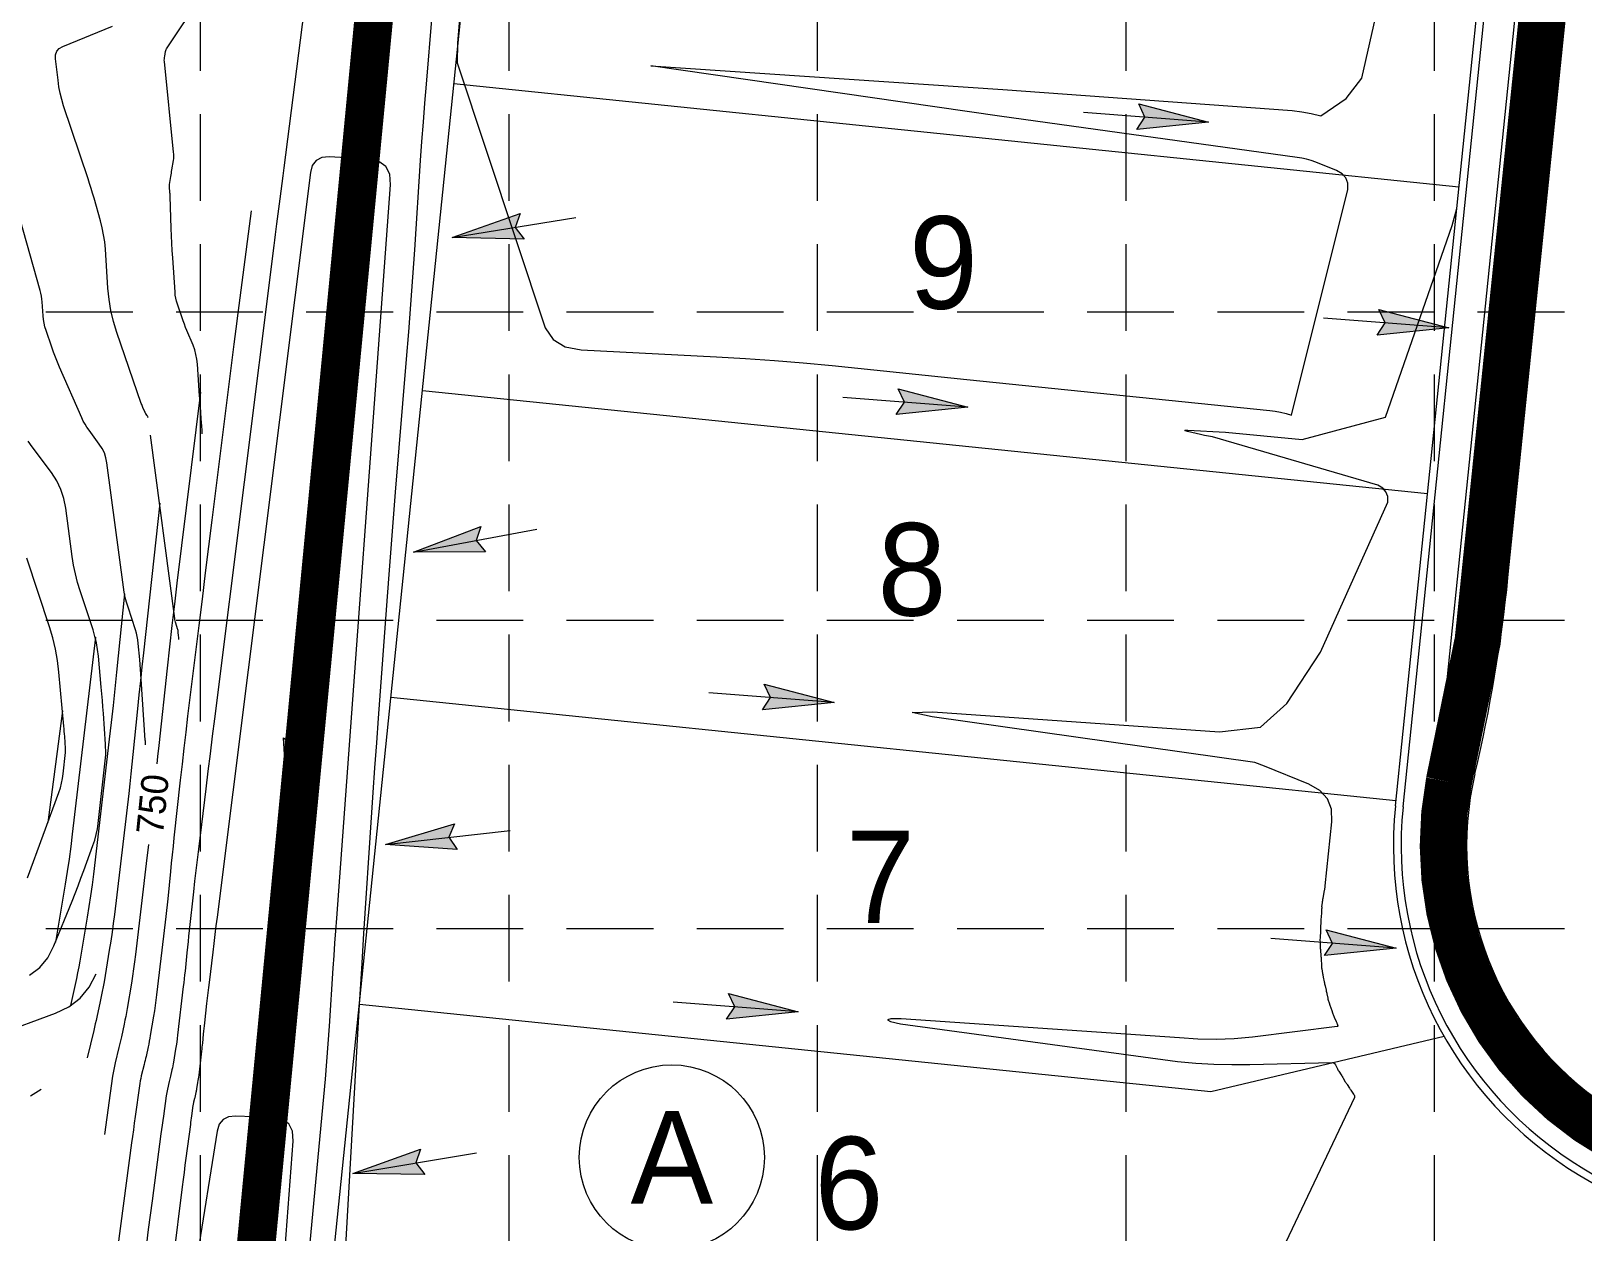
# Model space of a CAD drawing. Header units: feet. Extents: x 46644 to 49208, y 46045 to 47649.
# Drawn here: x 47223.9 to 47425.1, y 46567.5 to 46723.2 of the extents above; entities that cross this region are included whole.
import ezdxf
from ezdxf.enums import TextEntityAlignment as Align

# ---------------------------------------------------------------- set-up
doc = ezdxf.new("R2010")
doc.units = ezdxf.units.FT
doc.header["$MEASUREMENT"] = 0
doc.linetypes.add('DGN Style 3', pattern=[33.544038077373976, 23.96002719812427, -9.584010879249709])
doc.linetypes.add('HIDDEN', pattern=[0.375, 0.25, -0.125])
for name, color, linetype, lineweight in [('06213 - LEVE 12', 1, 'Continuous', 0), ('EC', 35, 'Continuous', 0), ('Level 11', 1, 'Continuous', 0), ('Level 13', 1, 'Continuous', 0), ('Level 15', 1, 'Continuous', 0), ('Level 4', 1, 'Continuous', 0), ('Level 45', 1, 'Continuous', 0), ('Level 52', 1, 'Continuous', 0), ('LIMITS OF DISTURBANCE', 1, 'HIDDEN', 0), ('PC', 35, 'Continuous', 0)]:
    doc.layers.add(name, color=color, linetype=linetype, lineweight=lineweight)
doc.layers.add('EROSION BLANKET', color=84, linetype='Continuous')
doc.layers.add('GRID', color=254, linetype='HIDDEN')
doc.styles.add('Style-WORKING', font='WORKING.shx')
doc.styles.add('SURVEY', font='surveyor.shx')

msp = doc.modelspace()

# ---------------------------------------------------------------- hatches: boundary and pattern name
at = {"layer": 'Level 52', "linetype": 'Continuous', "lineweight": 0}
for points in [[(47367.24141392793, 46710.47705213579), (47368.28937259001, 46712.0713725526), (47367.49554102054, 46713.81820090877), (47376.53668273498, 46711.43578014474)], [(47287.26296558841, 46699.58142111597), (47286.6209801545, 46697.78477711908), (47287.80473402052, 46696.27470935526), (47278.45671434903, 46696.45554192767)], [(47398.38242957206, 46683.80881091121), (47399.43038823413, 46685.40313132801), (47398.63655666467, 46687.14995968418), (47407.67769837911, 46684.76753892015)], [(47336.05127171861, 46673.51875965972), (47337.09923038069, 46675.11308007652), (47336.30539881123, 46676.85990843269), (47345.34654052566, 46674.47748766866)], [(47282.18922581557, 46659.01044545401), (47281.58805998605, 46657.19973437979), (47282.80568119752, 46655.71683976049), (47273.45596318241, 46655.68609508583)], [(47318.68487476138, 46635.23109294828), (47319.73283342346, 46636.82541336509), (47318.93900185399, 46638.57224172126), (47327.98014356843, 46636.18982095723)], [(47256.58531802105, 46631.59051379529), (47258.13592667024, 46630.4788988593), (47259.91344688904, 46631.20139435297), (47257.16712519953, 46622.26406313078)], [(47278.75412286976, 46620.46503767094), (47278.02287928868, 46618.70283513604), (47279.12944552457, 46617.13532467924), (47269.80224407902, 46617.7845437415)], [(47391.55132278342, 46603.35214960526), (47392.59928144549, 46604.94647002206), (47391.80544987603, 46606.69329837823), (47400.84659159047, 46604.3108776142)], [(47314.04734423821, 46595.11597293545), (47315.09530290029, 46596.71029335226), (47314.30147133083, 46598.45712170843), (47323.34261304526, 46596.0747009444)], [(47274.37139847939, 46578.26415259598), (47273.73652965135, 46576.46498153127), (47274.92625147846, 46574.95961119788), (47265.57758925711, 46575.10344050021)]]:
    msp.add_hatch(color=7, dxfattribs=at).paths.add_polyline_path(points)

# ---------------------------------------------------------------- linework, layer by layer
at = {"layer": '06213 - LEVE 12', "color": 7, "linetype": 'Continuous', "lineweight": 0}
for p, q in [((47400.76234531029, 46622.76465377853), (47445.72689516521, 47060.63763367863)), ((47409.00346992737, 46703.01822699214), (47278.68874871473, 46716.40005927632)), ((47404.91741426808, 46663.22747242341), (47274.60269305545, 46676.60930470758)), ((47400.8313586088, 46623.43671785467), (47270.51663739616, 46636.81855013886)), ((47376.84992566515, 46585.68899111559), (47266.43058173687, 46597.02779557012)), ((47407.0822863073, 46592.8612445231), (47376.84992566515, 46585.68899111559))]:
    msp.add_line(p, q, dxfattribs=at)
msp.add_arc((47450.5007885212, 46617.65708420442), 49.99999999999999, 174.1369293205892, 8.425039304608068, dxfattribs=at)
at = {"layer": 'EC', "color": 35, "linetype": 'DGN Style 3', "lineweight": 0}
for p, q in [((47241.50235417289, 46721.05697235378), (47247.42648805878, 46729.90376682081)), ((47228.0034405615, 46721.25711950901), (47234.4200850971, 46723.87742658753)), ((47227.03944860776, 46719.62587662524), (47227.04824045787, 46720.17091084072)), ((47227.35962952243, 46716.86892485039), (47227.03944860776, 46719.62587662524)), ((47227.04824045787, 46720.17091084072), (47227.2118364002, 46720.62446272651)), ((47227.2118364002, 46720.62446272651), (47227.53023643474, 46720.9865322826)), ((47227.53023643474, 46720.9865322826), (47228.0034405615, 46721.25711950901)), ((47241.14446961496, 46719.46815627096), (47241.14642922295, 46719.64894220811)), ((47241.15618183937, 46719.28670394918), (47241.14446961496, 46719.46815627096)), ((47241.14642922295, 46719.64894220811), (47241.16206066332, 46719.82906176065)), ((47241.16206066332, 46719.82906176065), (47241.1913639361, 46720.00851492859)), ((47241.1913639361, 46720.00851492859), (47241.30941862008, 46720.59364018231)), ((47241.30941862008, 46720.59364018231), (47241.34045016635, 46720.71663643022)), ((47241.34045016635, 46720.71663643022), (47241.38294994057, 46720.83485720812)), ((47241.38294994057, 46720.83485720812), (47241.43691794274, 46720.94830251596)), ((47241.43691794274, 46720.94830251596), (47241.50235417289, 46721.05697235378)), ((47242.35621123543, 46707.52552716791), (47241.15618183937, 46719.28670394918)), ((47227.4790176118, 46716.02971454244), (47227.35962952243, 46716.86892485039)), ((47227.64115274856, 46715.20001327668), (47227.4790176118, 46716.02971454244)), ((47227.84603493266, 46714.37982105312), (47227.64115274856, 46715.20001327668)), ((47228.09366416412, 46713.56913787174), (47227.84603493266, 46714.37982105312)), ((47231.25564413971, 46704.09588811159), (47228.09366416412, 46713.56913787174)), ((47242.37447844572, 46707.26172447328), (47242.35621123543, 46707.52552716791)), ((47242.12702092828, 46705.25066826963), (47242.32517395219, 46706.47338743704)), ((47242.32517395219, 46706.47338743704), (47242.3589598041, 46706.73565460785)), ((47242.3589598041, 46706.73565460785), (47242.37539463528, 46706.99843361992)), ((47242.37539463528, 46706.99843361992), (47242.37447844572, 46707.26172447328)), ((47231.45972375877, 46703.4724701043), (47231.25564413971, 46704.09588811159)), ((47231.65654100642, 46702.84681367414), (47231.45972375877, 46703.4724701043)), ((47241.79914522279, 46703.14014128505), (47241.80564766694, 46703.24577282427)), ((47241.80564766694, 46703.24577282427), (47241.81919535322, 46703.35120580667)), ((47241.81919535322, 46703.35120580667), (47241.98494758595, 46704.37399328672)), ((47241.98494758595, 46704.37399328672), (47242.02046592154, 46704.59316203244)), ((47242.02046592154, 46704.59316203244), (47242.05598425712, 46704.81233077818)), ((47242.05598425712, 46704.81233077818), (47242.09150259271, 46705.0314995239)), ((47242.09150259271, 46705.0314995239), (47242.12702092828, 46705.25066826963)), ((47225.04181918249, 46689.62033897563), (47221.57307580277, 46701.87622568307)), ((47231.84609588268, 46702.21891882111), (47231.65654100642, 46702.84681367414)), ((47232.02838838752, 46701.58878554519), (47231.84609588268, 46702.21891882111)), ((47232.86214121017, 46698.64294060425), (47232.02838838752, 46701.58878554519)), ((47241.79968802075, 46703.034311189), (47241.79914522279, 46703.14014128505)), ((47241.80727606083, 46702.92828253614), (47241.79968802075, 46703.034311189)), ((47241.85912581277, 46702.43301885686), (47241.80727606083, 46702.92828253614)), ((47241.87364582368, 46702.28131442663), (47241.85912581277, 46702.43301885686)), ((47241.88546111035, 46702.12942379667), (47241.87364582368, 46702.28131442663)), ((47241.89457167276, 46701.97734696702), (47241.88546111035, 46702.12942379667)), ((47241.90097751091, 46701.82508393766), (47241.89457167276, 46701.97734696702)), ((47242.03984300542, 46697.63845890293), (47241.90097751091, 46701.82508393766)), ((47233.09332171154, 46697.73698704411), (47232.86214121017, 46698.64294060425)), ((47233.27640230379, 46696.82270489898), (47233.09332171154, 46697.73698704411)), ((47242.07556228891, 46696.68378877659), (47242.03984300542, 46697.63845890293)), ((47233.41138298692, 46695.90009416885), (47233.27640230379, 46696.82270489898)), ((47233.49826376094, 46694.96915485373), (47233.41138298692, 46695.90009416885)), ((47242.11937606997, 46695.72952471545), (47242.07556228891, 46696.68378877659)), ((47242.17128434859, 46694.77566671952), (47242.11937606997, 46695.72952471545)), ((47233.83715747871, 46689.92543998911), (47233.49826376094, 46694.96915485373)), ((47242.23128712478, 46693.8222147888), (47242.17128434859, 46694.77566671952)), ((47242.53018724132, 46689.37371993091), (47242.23128712478, 46693.8222147888)), ((47225.13676723409, 46689.24825514992), (47225.04181918249, 46689.62033897563)), ((47225.21196019118, 46688.87275069438), (47225.13676723409, 46689.24825514992)), ((47233.98463058272, 46688.45355931436), (47233.83715747871, 46689.92543998911)), ((47242.56976655754, 46688.97869175916), (47242.53018724132, 46689.37371993091)), ((47225.26739805377, 46688.49382560902), (47225.21196019118, 46688.87275069438)), ((47225.30308082185, 46688.11147989383), (47225.26739805377, 46688.49382560902)), ((47225.4235051857, 46686.31921842004), (47225.30308082185, 46688.11147989383)), ((47234.22795474192, 46687.00102675288), (47233.98463058272, 46688.45355931436)), ((47242.63507069489, 46688.58885629763), (47242.56976655754, 46688.97869175916)), ((47242.72609965337, 46688.20421354631), (47242.63507069489, 46688.58885629763)), ((47242.84285343298, 46687.82476350521), (47242.72609965337, 46688.20421354631)), ((47243.44772898712, 46686.06611297054), (47242.84285343298, 46687.82476350521)), ((47225.47193252102, 46685.83588107215), (47225.4235051857, 46686.31921842004)), ((47225.55183550215, 46685.35889727312), (47225.47193252102, 46685.83588107215)), ((47225.66321412909, 46684.88826702294), (47225.55183550215, 46685.35889727312)), ((47234.56712995627, 46685.56784230466), (47234.22795474192, 46687.00102675288)), ((47235.00215622578, 46684.15400596973), (47234.56712995627, 46685.56784230466)), ((47243.59507624427, 46685.64806511963), (47243.44772898712, 46686.06611297054)), ((47243.7487283442, 46685.23240255119), (47243.59507624427, 46685.64806511963)), ((47243.90868528691, 46684.81912526523), (47243.7487283442, 46685.23240255119)), ((47225.80606840183, 46684.42399032159), (47225.66321412909, 46684.88826702294)), ((47226.54616484822, 46682.2721906626), (47225.80606840183, 46684.42399032159)), ((47238.16215167818, 46674.96645052327), (47235.00215622578, 46684.15400596973)), ((47244.07494707238, 46684.40823326175), (47243.90868528691, 46684.81912526523)), ((47244.86554670445, 46682.4963029046), (47244.07494707238, 46684.40823326175)), ((47226.77936649253, 46681.61606946262), (47226.54616484822, 46682.2721906626)), ((47227.02585115212, 46680.96513422533), (47226.77936649253, 46681.61606946262)), ((47245.08279332554, 46681.905199771), (47244.86554670445, 46682.4963029046)), ((47245.25049259769, 46681.30245997664), (47245.08279332554, 46681.905199771)), ((47245.36864452093, 46680.6880835215), (47245.25049259769, 46681.30245997664)), ((47227.28561882705, 46680.31938495076), (47227.02585115212, 46680.96513422533)), ((47227.55866951726, 46679.67882163887), (47227.28561882705, 46680.31938495076)), ((47230.4393336637, 46673.10810471627), (47227.55866951726, 46679.67882163887)), ((47245.43724909526, 46680.06207040558), (47245.36864452093, 46680.6880835215)), ((47245.72294753823, 46675.94366852554), (47245.43724909526, 46680.06207040558)), ((47245.74669706463, 46675.6013142124), (47245.72294753823, 46675.94366852554)), ((47245.77044659104, 46675.25895989926), (47245.74669706463, 46675.6013142124)), ((47245.79419611745, 46674.91660558611), (47245.77044659104, 46675.25895989926)), ((47230.64208248783, 46672.67878085776), (47230.4393336637, 46673.10810471627)), ((47238.21164789386, 46674.82719114319), (47238.16215167818, 46674.96645052327)), ((47238.26396338206, 46674.68903246516), (47238.21164789386, 46674.82719114319)), ((47238.31909814278, 46674.55197448919), (47238.26396338206, 46674.68903246516)), ((47238.37705217606, 46674.41601721525), (47238.31909814278, 46674.55197448919)), ((47238.65408263388, 46673.7841182417), (47238.37705217606, 46674.41601721525)), ((47238.67740771984, 46673.73472700133), (47238.65408263388, 46673.7841182417)), ((47238.70339766798, 46673.68688258086), (47238.67740771984, 46673.73472700133)), ((47238.7320524783, 46673.64058498028), (47238.70339766798, 46673.68688258086)), ((47238.7633721508, 46673.59583419956), (47238.7320524783, 46673.64058498028)), ((47238.91574863421, 46673.39060646933), (47238.7633721508, 46673.59583419956)), ((47238.95785190837, 46673.3259389146), (47238.91574863421, 46673.39060646933)), ((47238.99087000635, 46673.25758588119), (47238.95785190837, 46673.3259389146)), ((47239.01480292813, 46673.18554736909), (47238.99087000635, 46673.25758588119)), ((47239.02965067371, 46673.10982337831), (47239.01480292813, 46673.18554736909)), ((47242.48776777049, 46647.08063983312), (47239.02965067371, 46673.10982337831)), ((47245.81794564385, 46674.57425127298), (47245.79419611745, 46674.91660558611)), ((47245.92877676709, 46672.97659781167), (47245.81794564385, 46674.57425127298)), ((47230.86799511396, 46672.26290243363), (47230.64208248783, 46672.67878085776)), ((47231.11707154212, 46671.86046944388), (47230.86799511396, 46672.26290243363)), ((47231.38931177231, 46671.4714818885), (47231.11707154212, 46671.86046944388)), ((47232.71381505119, 46669.68757931027), (47231.38931177231, 46671.4714818885)), ((47245.96270466196, 46672.48752022148), (47245.92877676709, 46672.97659781167)), ((47245.99663255682, 46671.99844263127), (47245.96270466196, 46672.48752022148)), ((47246.03056045169, 46671.50936504107), (47245.99663255682, 46671.99844263127)), ((47246.06448834655, 46671.02028745088), (47246.03056045169, 46671.50936504107)), ((47224.01525139383, 46669.34712957742), (47223.50209060597, 46670.08035390747)), ((47226.51188146817, 46665.98455215122), (47224.01525139383, 46669.34712957742)), ((47233.07978966513, 46669.12546902692), (47232.71381505119, 46669.68757931027)), ((47233.36679313214, 46668.5313234288), (47233.07978966513, 46669.12546902692)), ((47233.57482545221, 46667.90514251593), (47233.36679313214, 46668.5313234288)), ((47233.70388662535, 46667.24692628831), (47233.57482545221, 46667.90514251593)), ((47235.8464170533, 46651.12013931158), (47233.70388662535, 46667.24692628831)), ((47227.20172742189, 46664.92499913921), (47226.51188146817, 46665.98455215122)), ((47227.74271625793, 46663.8050609764), (47227.20172742189, 46664.92499913921)), ((47228.13484797629, 46662.62473766277), (47227.74271625793, 46663.8050609764)), ((47228.37812257698, 46661.38402919831), (47228.13484797629, 46662.62473766277)), ((47229.21151446843, 46655.11110381709), (47228.37812257698, 46661.38402919831)), ((47229.38829230779, 46653.98147627483), (47229.21151446843, 46655.11110381709)), ((47226.2544377824, 46646.0070663563), (47223.3242367103, 46654.90897588505)), ((47229.61689548323, 46652.86371236668), (47229.38829230779, 46653.98147627483)), ((47229.89732399474, 46651.75781209266), (47229.61689548323, 46652.86371236668)), ((47230.22957784235, 46650.66377545275), (47229.89732399474, 46651.75781209266)), ((47235.94914700492, 46650.46368495518), (47235.8464170533, 46651.12013931158)), ((47231.90102158203, 46645.58595294612), (47230.22957784235, 46650.66377545275)), ((47236.08199393436, 46649.81412484845), (47235.94914700492, 46650.46368495518)), ((47236.24495784163, 46649.17145899136), (47236.08199393436, 46649.81412484845)), ((47236.43803872674, 46648.53568738393), (47236.24495784163, 46649.17145899136)), ((47237.40935580545, 46645.58483979849), (47236.43803872674, 46648.53568738393)), ((47242.51267200119, 46646.92149938307), (47242.48776777049, 46647.08063983312)), ((47242.54487731741, 46646.76403026629), (47242.51267200119, 46646.92149938307)), ((47226.68551177537, 46644.56166179561), (47226.2544377824, 46646.0070663563)), ((47232.14897725969, 46644.75454981532), (47231.90102158203, 46645.58595294612)), ((47237.53720185956, 46645.15616798647), (47237.40935580545, 46645.58483979849)), ((47237.64022851923, 46644.72234253912), (47237.53720185956, 46645.15616798647)), ((47242.58438371917, 46646.60823248277), (47242.54487731741, 46646.76403026629)), ((47242.63119120648, 46646.45410603247), (47242.58438371917, 46646.60823248277)), ((47242.86666201344, 46645.73874904206), (47242.63119120648, 46646.45410603247)), ((47242.89765499625, 46645.63482860278), (47242.86666201344, 46645.73874904206)), ((47242.92263115616, 46645.52965879736), (47242.89765499625, 46645.63482860278)), ((47242.94159049319, 46645.42323962581), (47242.92263115616, 46645.52965879736)), ((47242.95453300732, 46645.3155710881), (47242.94159049319, 46645.42323962581)), ((47243.00089215314, 46644.81020272448), (47242.95453300732, 46645.3155710881)), ((47227.03289921622, 46643.09888009976), (47226.68551177537, 46644.56166179561)), ((47227.29660010499, 46641.61872126874), (47227.03289921622, 46643.09888009976)), ((47232.34879606045, 46643.91315127911), (47232.14897725969, 46644.75454981532)), ((47232.50047798431, 46643.06175733748), (47232.34879606045, 46643.91315127911)), ((47232.60402303125, 46642.20036799042), (47232.50047798431, 46643.06175733748)), ((47237.71843578444, 46644.28336345643), (47237.64022851923, 46644.72234253912)), ((47237.7718236552, 46643.83923073841), (47237.71843578444, 46644.28336345643)), ((47237.9630551317, 46641.75458623849), (47237.7718236552, 46643.83923073841)), ((47243.01456710368, 46644.65545767487), (47243.00089215314, 46644.81020272448)), ((47243.02720880481, 46644.50063172825), (47243.01456710368, 46644.65545767487)), ((47243.03881725651, 46644.34572488462), (47243.02720880481, 46644.50063172825)), ((47227.47661444165, 46640.12118530255), (47227.29660010499, 46641.61872126874)), ((47232.97491387086, 46638.15722842483), (47232.60402303125, 46642.20036799042)), ((47238.01946430268, 46641.11626290884), (47237.9630551317, 46641.75458623849)), ((47238.07161131981, 46640.47760587903), (47238.01946430268, 46641.11626290884)), ((47228.1214127245, 46633.09213747824), (47227.47661444165, 46640.12118530255)), ((47238.11949618309, 46639.83861514906), (47238.07161131981, 46640.47760587903)), ((47238.16311889251, 46639.19929071893), (47238.11949618309, 46639.83861514906)), ((47238.67484322485, 46631.31232101655), (47238.16311889251, 46639.19929071893)), ((47233.05011393478, 46637.30626829984), (47232.97491387086, 46638.15722842483)), ((47233.11963204599, 46636.45486331326), (47233.05011393478, 46637.30626829984)), ((47233.18346820446, 46635.60301346509), (47233.11963204599, 46636.45486331326)), ((47233.24162241024, 46634.75071875533), (47233.18346820446, 46635.60301346509)), ((47228.15053431787, 46632.76259899847), (47228.1214127245, 46633.09213747824)), ((47233.49975081419, 46630.77230543275), (47233.24162241024, 46634.75071875533)), ((47228.17745554722, 46632.43288824386), (47228.15053431787, 46632.76259899847)), ((47228.20217641251, 46632.10300521443), (47228.17745554722, 46632.43288824386)), ((47228.22469691377, 46631.77294991016), (47228.20217641251, 46632.10300521443)), ((47228.32465840354, 46630.23228984897), (47228.22469691377, 46631.77294991016)), ((47238.68497010804, 46631.15845392931), (47238.67484322485, 46631.31232101655)), ((47238.69538299898, 46631.00460646709), (47238.68497010804, 46631.15845392931)), ((47238.70608189765, 46630.8507786299), (47238.69538299898, 46631.00460646709)), ((47238.71706680403, 46630.69697041773), (47238.70608189765, 46630.8507786299)), ((47228.03721793338, 46626.92198126118), (47228.34332074195, 46629.70151896152)), ((47228.32709008674, 46630.19534304078), (47228.32465840354, 46630.23228984897)), ((47228.32959044656, 46630.15840094499), (47228.32709008674, 46630.19534304078)), ((47228.33215948302, 46630.12146356159), (47228.32959044656, 46630.15840094499)), ((47228.3347971961, 46630.08453089058), (47228.33215948302, 46630.12146356159)), ((47228.34726676931, 46629.91218942146), (47228.3347971961, 46630.08453089058)), ((47228.34332074195, 46629.70151896152), (47228.34791004114, 46629.7541190933)), ((47228.34988305481, 46629.85945432328), (47228.34726676931, 46629.91218942146)), ((47228.34791004114, 46629.7541190933), (47228.35009747875, 46629.80676421389)), ((47228.35009747875, 46629.80676421389), (47228.34988305481, 46629.85945432328)), ((47232.56838441008, 46620.50692529314), (47233.54794216911, 46629.40170719177)), ((47233.50603009739, 46630.67689848504), (47233.49975081419, 46630.77230543275)), ((47233.51248672277, 46630.58150370604), (47233.50603009739, 46630.67689848504)), ((47233.51912069032, 46630.48612109574), (47233.51248672277, 46630.58150370604)), ((47233.52593200007, 46630.39075065416), (47233.51912069032, 46630.48612109574)), ((47233.55813191062, 46629.94571698706), (47233.52593200007, 46630.39075065416)), ((47233.54794216911, 46629.40170719177), (47233.55979301763, 46629.53753538016)), ((47233.56488788838, 46629.80954027781), (47233.55813191062, 46629.94571698706)), ((47233.55979301763, 46629.53753538016), (47233.56544159072, 46629.67347974219)), ((47233.56544159072, 46629.67347974219), (47233.56488788838, 46629.80954027781)), ((47227.95088055401, 46626.30812110775), (47228.03721793338, 46626.92198126118)), ((47227.47271969671, 46624.51800074233), (47227.66863143566, 46625.10613084833)), ((47227.66863143566, 46625.10613084833), (47227.8280183881, 46625.7028376368)), ((47227.8280183881, 46625.7028376368), (47227.95088055401, 46626.30812110775)), ((47223.4092401532, 46613.44089706477), (47227.47271969671, 46624.51800074233)), ((47232.12856552434, 46618.34014677514), (47232.3187553231, 46619.05217208387)), ((47232.3187553231, 46619.05217208387), (47232.46536161834, 46619.77443158986)), ((47232.46536161834, 46619.77443158986), (47232.56838441008, 46620.50692529314)), ((47230.7021553034, 46614.38721027058), (47231.89479222209, 46617.63835566369)), ((47231.89479222209, 46617.63835566369), (47232.12856552434, 46618.34014677514)), ((47229.9564325244, 46612.40269104252), (47230.33317814151, 46613.39345616871)), ((47230.33317814151, 46613.39345616871), (47230.7021553034, 46614.38721027058)), ((47229.17963592454, 46610.43012771729), (47229.57191845207, 46611.41491489206)), ((47229.57191845207, 46611.41491489206), (47229.9564325244, 46612.40269104252)), ((47226.8385974094, 46604.61962993612), (47229.17963592454, 46610.43012771729)), ((47224.98743214121, 46601.81216109113), (47226.04008766105, 46603.08450381539)), ((47226.04008766105, 46603.08450381539), (47226.8385974094, 46604.61962993612)), ((47223.68063084986, 46600.80260176331), (47224.98743214121, 46601.81216109113)), ((47231.4172759741, 46599.27799916344), (47232.309709853, 46600.99369338172)), ((47230.24080261152, 46597.85599804817), (47231.4172759741, 46599.27799916344)), ((47227.03573743517, 46595.89307512675), (47228.7802897652, 46596.72769003594)), ((47228.7802897652, 46596.72769003594), (47230.24080261152, 46597.85599804817)), ((47218.23173443303, 46592.68348945762), (47227.03573743517, 46595.89307512675)), ((47223.80641821717, 46585.17727227454), (47225.1948405761, 46586.01713361796))]:
    msp.add_line(p, q, dxfattribs=at)
at = {"layer": 'EROSION BLANKET', "linetype": 'Continuous', "lineweight": 0, "const_width": 6}
msp.add_lwpolyline([(47742.70169777783, 46585.8002868786), (47725.32800188642, 46705.19585284287, 0.4081644534559687), (47700.70895081796, 46724.85619347241), (47502.50134111389, 46695.53541199704, 0.4028126763284931), (47484.64856900753, 46670.82786924506), (47488.40056671845, 46646.65972735565), (47493.00929096399, 46627.50359522754, -1.233437109281043), (47407.69430287726, 46625.88976789924), (47411.44461573724, 46644.21105584982), (47454.3306806339, 47061.00511733966, 0.4084530060853923), (47435.9433501205, 47085.60765796059), (47414.54905547372, 47087.51025807554), (47389.67103902751, 47087.46142198129, -1.038546665921153), (47397.06343648449, 47176.26209745463), (47415.84197899933, 47174.24466518429), (47888.65274353236, 47175.74638257292)], format="xyb", dxfattribs=at)
at = {"layer": 'GRID', "color": 252, "linetype": 'HIDDEN', "lineweight": 0, "ltscale": 45}
for p, q in [((47245.80286426925, 47606.85321044723), (47245.80286426925, 46206.67654472881)), ((47285.80286426922, 47606.85321044723), (47285.80286426922, 46206.67654472881)), ((47325.80286426918, 47606.85321044723), (47325.80286426918, 46206.67654472881)), ((47365.80286426914, 47606.85321044723), (47365.80286426914, 46206.67654472881)), ((47405.80286426911, 47606.85321044723), (47405.80286426911, 46206.67654472881)), ((46685.80286426976, 46686.85321044807), (49165.80286426751, 46686.85321044807)), ((46685.80286426976, 46646.85321044811), (49165.80286426751, 46646.85321044811)), ((46685.80286426976, 46606.85321044814), (49165.80286426751, 46606.85321044814))]:
    msp.add_line(p, q, dxfattribs=at)
at = {"layer": 'Level 11', "color": 7, "linetype": 'Continuous', "lineweight": 0}
msp.add_circle((47306.94609085583, 46577.19184342053), 12, dxfattribs=at)
msp.add_circle((47306.94609085583, 46577.19184342053), 12, dxfattribs=at)
at = {"layer": 'Level 13', "color": 7, "linetype": 'Continuous', "lineweight": 0}
msp.add_line((47415.36393371189, 46652.37957596566), (47457.37103988668, 47061.45243040502), dxfattribs=at)
for centre, radius, start, end in [((47216.41016086822, 46672.80985426212), 200, 346.7426387307887, 354.1369293205852), ((47450.50078852119, 46617.65708420442), 40.5, 166.7426387307856, 15.81932989439813)]:
    msp.add_arc(centre, radius, start, end, dxfattribs=at)
at = {"layer": 'Level 15', "color": 7, "linetype": 'Continuous', "lineweight": 0}
for p, q in [((47405.73618963137, 46622.25389682112), (47452.62273545856, 47078.843623724)), ((47401.7571141745, 46622.66250238704), (47448.40716198889, 47076.94916854674))]:
    msp.add_line(p, q, dxfattribs=at)
for radius in [49, 45]:
    msp.add_arc((47450.5007885212, 46617.65708420442), radius, 174.1369293205892, 8.425039304608068, dxfattribs=at)
at = {"layer": 'Level 4', "color": 7, "linetype": 'Continuous', "lineweight": 0}
msp.add_line((47258.36, 46518.435), (47339.932, 47312.798), dxfattribs=at)
at = {"layer": 'Level 45', "color": 7, "linetype": 'Continuous', "lineweight": 0}
for p, q in [((47376.53668273499, 46711.43578014473), (47360.31088106648, 46712.68788108322)), ((47278.45671434901, 46696.45554192767), (47294.51951964712, 46699.06909936965)), ((47407.67769837911, 46684.76753892014), (47391.45189671061, 46686.01963985863)), ((47345.34654052567, 46674.47748766865), (47329.12073885716, 46675.72958860714)), ((47273.45596318239, 46655.68609508584), (47289.45551482659, 46658.66245926575)), ((47257.16712519951, 46622.26406313077), (47259.07478207586, 46638.4259083778)), ((47327.98014356843, 46636.18982095722), (47311.75434189993, 46637.44192189571)), ((47269.802244079, 46617.78454374151), (47285.97587080522, 46619.58959085066)), ((47400.84659159047, 46604.31087761419), (47384.62078992197, 46605.56297855268)), ((47323.34261304527, 46596.07470094439), (47307.11681137676, 46597.32680188288)), ((47265.5775892571, 46575.10344050021), (47281.62992359134, 46577.78055816066))]:
    msp.add_line(p, q, dxfattribs=at)
at = {"layer": 'Level 52', "color": 7, "linetype": 'Continuous', "lineweight": 0, "flags": 128}
for points in [[(47367.24141392793, 46710.47705213579), (47368.28937259001, 46712.0713725526), (47367.49554102054, 46713.81820090877), (47376.53668273498, 46711.43578014474)], [(47287.26296558841, 46699.58142111597), (47286.6209801545, 46697.78477711908), (47287.80473402052, 46696.27470935526), (47278.45671434903, 46696.45554192767)], [(47398.38242957206, 46683.80881091121), (47399.43038823413, 46685.40313132801), (47398.63655666467, 46687.14995968418), (47407.67769837911, 46684.76753892015)], [(47336.05127171861, 46673.51875965972), (47337.09923038069, 46675.11308007652), (47336.30539881123, 46676.85990843269), (47345.34654052566, 46674.47748766866)], [(47282.18922581557, 46659.01044545401), (47281.58805998605, 46657.19973437979), (47282.80568119752, 46655.71683976049), (47273.45596318241, 46655.68609508583)], [(47318.68487476138, 46635.23109294828), (47319.73283342346, 46636.82541336509), (47318.93900185399, 46638.57224172126), (47327.98014356843, 46636.18982095723)], [(47256.58531802105, 46631.59051379529), (47258.13592667024, 46630.4788988593), (47259.91344688904, 46631.20139435297), (47257.16712519953, 46622.26406313078)], [(47278.75412286976, 46620.46503767094), (47278.02287928868, 46618.70283513604), (47279.12944552457, 46617.13532467924), (47269.80224407902, 46617.7845437415)], [(47391.55132278342, 46603.35214960526), (47392.59928144549, 46604.94647002206), (47391.80544987603, 46606.69329837823), (47400.84659159047, 46604.3108776142)], [(47314.04734423821, 46595.11597293545), (47315.09530290029, 46596.71029335226), (47314.30147133083, 46598.45712170843), (47323.34261304526, 46596.0747009444)], [(47274.37139847939, 46578.26415259598), (47273.73652965135, 46576.46498153127), (47274.92625147846, 46574.95961119788), (47265.57758925711, 46575.10344050021)]]:
    msp.add_lwpolyline(points, close=True, dxfattribs=at)
at = {"layer": 'LIMITS OF DISTURBANCE', "color": 1, "linetype": 'HIDDEN', "lineweight": 0, "ltscale": 100, "const_width": 5}
msp.add_lwpolyline([(47302.25984346728, 47079.06255789445), (47251.96411966768, 46554.5230096488), (47235.94423537375, 46555.7391852901), (47229.74629245888, 46491.61270155261), (47258.66189125487, 46504.09144207509), (47261.75617488308, 46504.51806816804), (47263.78346922562, 46504.83803730625), (47266.8777627687, 46505.26466935929), (47268.9050569544, 46505.69129388314), (47263.78346922562, 46504.83803730625), (47268.9050569544, 46505.69129388314), (47332.12219718138, 46514.98019778852), (47360.54201268544, 46519.09793209981), (47401.96885063158, 46525.98848074303), (47518.9302222585, 46542.75317105734), (47543.38181189181, 46546.31912537665), (47601.60255211343, 46555.02271105775), (47728.67967054122, 46572.70529540523), (47759.36237022378, 46376.71311723137), (47724.95205812791, 46365.38259166009), (47739.2136930773, 46270.55636355153), (47774.34259356088, 46267.65301129106)], dxfattribs=at)
at = {"layer": 'PC', "color": 35, "linetype": 'Continuous', "lineweight": 0, "flags": 128}
for points in [[(47272.51822971677, 46829.54661346826), (47256.64040889194, 46705.49055225387), (47256.51219875171, 46704.4928418928), (47256.38297722298, 46703.49526306347), (47256.25274430573, 46702.49781576587), (47256.12149999999, 46701.5005), (47255.69111666667, 46698.24281666667), (47255.59947993098, 46697.54466596487), (47255.50901972393, 46696.84636385947), (47255.4197360455, 46696.14791035048), (47255.33162889569, 46695.44930543788), (47247.64394884992, 46634.0770314691), (47247.36021497808, 46631.80592395137), (47247.07796221248, 46629.53463286727), (47246.79719055311, 46627.26315821683), (47246.5179, 46624.9915), (47245.55650287526, 46617.15070330957), (47245.38957036733, 46615.77008311162), (47245.22727571881, 46614.38892582739), (47245.06961892969, 46613.00723145685), (47244.9166, 46611.625), (47244.3711147758, 46606.62079746214), (47244.29296932328, 46605.89698726293), (47244.21631440824, 46605.1730207941), (47244.14115003063, 46604.44889805566), (47244.06747619047, 46603.72461904761), (47243.82924285714, 46601.35838571428), (47243.7771086295, 46600.85145425926), (47243.72280594657, 46600.34475989419), (47243.66633480835, 46599.83830261909), (47243.60769521486, 46599.33208243393), (47242.86719390525, 46593.05704978938), (47242.80958005384, 46592.59266863154), (47242.74643240487, 46592.12907494735), (47242.67775095836, 46591.66626873684), (47242.60353571428, 46591.20425), (47242.32863398571, 46589.5557961412), (47242.28490125982, 46589.30319782942), (47242.23805135358, 46589.0511990353), (47242.18808426696, 46588.79979975882), (47242.13499999999, 46588.549), (47241.9565, 46587.73070000001), (47241.91766582835, 46587.5554856326), (47241.8776633134, 46587.3805425304), (47241.83649245514, 46587.2058706934), (47241.79415325357, 46587.03147012162), (47241.55044597607, 46586.04204103648), (47241.50103502366, 46585.82948252791), (47241.45724814252, 46585.61584803862), (47241.41908533266, 46585.40113756867), (47241.38654659404, 46585.18535111804), (47241.02146397821, 46582.52860533541), (47240.94354098464, 46581.9592608895), (47240.86623598215, 46581.3898328872), (47240.78954897073, 46580.82032132849), (47240.71347995038, 46580.25072621339), (47239.55837731845, 46571.56555119735), (47239.3128703203, 46569.70418314776), (47239.07139331095, 46567.84229686299), (47238.83394629043, 46565.97989234305)], [(47349.85282574749, 46715.66217726157), (47387.37771243246, 46712.9487511383), (47388.62786324326, 46712.78675682902), (47389.86402810812, 46712.55885837281), (47391.08620702703, 46712.26505576968), (47394.36041475816, 46714.51245010714), (47396.42642951632, 46717.11955119467), (47402.33508846341, 46743.33472339687), (47401.48746442355, 46744.26141161845), (47400.23738461539, 46744.94046153846), (47395.49644615385, 46746.75421538462), (47354.42589895293, 46752.68229368661)], [(47281.3734513228, 46748.10853705931), (47279.14036458645, 46721.72165501131), (47279.12168007986, 46719.11128094386), (47290.51265118692, 46684.75150341557), (47291.565845206, 46683.25461196536), (47293.1326761138, 46682.30859792639), (47295.21314391031, 46681.91346129867), (47312.73800983976, 46681.01597172294), (47316.49149659011, 46680.79969724564), (47320.24130001426, 46680.53551220334), (47323.98742011221, 46680.22341659603), (47327.72985688395, 46679.86341042374), (47345.20899071793, 46678.06922702226)], [(47262.62577881756, 46529.20400769017), (47265.91329844664, 46587.81765563199), (47266.17713662624, 46592.42349379299), (47266.45194961166, 46597.028663908), (47266.73773740292, 46601.63316597699), (47267.0345, 46606.237), (47268.02184999999, 46621.27510000001), (47268.23658879258, 46624.49732979124), (47268.45765517032, 46627.71911916496), (47268.68504913322, 46630.94046812117), (47268.91877068129, 46634.16137665985), (47270.07963120439, 46649.94441299795), (47270.33219239053, 46653.3261950938), (47270.59236429619, 46656.70738295068), (47270.8601469214, 46660.08797656865), (47271.13554026614, 46663.46797594766), (47272.56027706387, 46680.71442479198), (47272.84534334842, 46684.2540045705), (47273.11581926596, 46687.794668698), (47273.37170481649, 46691.33641717451), (47273.613, 46694.87925000001), (47274.3774, 46706.454275), (47274.54692721239, 46708.93420608495), (47274.72790884956, 46711.4132743398), (47274.92034491153, 46713.89147976456), (47275.12423539827, 46716.3688223592), (47275.87536152858, 46725.24437398049)], [(47349.42473975968, 46712.19671926503), (47304.21016947804, 46718.72966882828), (47349.85282574749, 46715.66217726157)], [(47345.20899071793, 46678.06922702226), (47384.46684374727, 46674.03952000405), (47385.18144372549, 46673.94698294346), (47385.88808740741, 46673.81689176572), (47386.58677479302, 46673.64924647085), (47387.27750588235, 46673.44404705882), (47394.61012666037, 46702.70102637604), (47394.58670517504, 46703.52013090795), (47394.33371023652, 46704.20132802258), (47393.85114184485, 46704.74461771994), (47393.139, 46705.15), (47390.4377, 46706.249), (47389.85349929794, 46706.46303889774), (47389.25859719174, 46706.63415559095), (47388.6529936814, 46706.76235007965), (47388.03668876693, 46706.84762236381), (47349.42473975968, 46712.19671926503)], [(47258.23194001949, 46546.79057997563), (47261.81913288004, 46585.03175269146), (47262.02652787002, 46587.32901713895), (47262.21784572001, 46589.62756317286), (47262.39308643001, 46591.92739079321), (47262.55225, 46594.2285), (47263.045925, 46601.74755), (47263.15329439629, 46603.35866489562), (47263.26382758516, 46604.96955958248), (47263.37752456661, 46606.58023406058), (47263.49438534064, 46608.19068832992), (47270.49139128952, 46703.32184056756), (47270.39697010037, 46704.69328531926), (47269.88509782237, 46705.69946014188), (47268.95577445559, 46706.34036503547), (47267.609, 46706.616), (47262.52769999999, 46706.9198), (47261.55800915697, 46706.84147049642), (47260.82663662788, 46706.47628198568), (47260.33358241275, 46705.82423446777), (47260.07884651155, 46704.88532794269), (47247.98697442497, 46608.35351573454), (47247.84510748904, 46607.21796197568), (47247.70398110624, 46606.08231643363), (47247.56359527657, 46604.94657910841), (47247.42395, 46603.81075), (47246.94325143764, 46599.89035165478), (47246.85978518367, 46599.20004155581), (47246.77863785942, 46598.50946291369), (47246.69980946486, 46597.81861572841), (47246.6233, 46597.1275), (47246.3505573879, 46594.62539873106), (47246.31148466164, 46594.26349363147), (47246.27315720412, 46593.90151039705), (47246.23557501531, 46593.53944902783), (47246.19873809523, 46593.17730952381), (47246.07962142857, 46591.99419285714), (47246.05355431476, 46591.74072712963), (47246.02640297329, 46591.4873799471), (47245.99816740417, 46591.23415130955), (47245.96884760742, 46590.98104121697), (47245.59859695263, 46587.84352489468), (47245.56979002693, 46587.61133431576), (47245.53821620245, 46587.37953747367), (47245.50387547919, 46587.14813436841), (47245.46676785715, 46586.91712499999), (47245.32931699286, 46586.09289807059), (47245.30745062992, 46585.9665989147), (47245.28402567679, 46585.84059951764), (47245.25904213348, 46585.71489987941), (47245.23250000001, 46585.58949999999), (47245.14325, 46585.18035), (47245.12383291418, 46585.0927428163), (47245.1038316567, 46585.0052712652), (47245.08324622756, 46584.91793534671), (47245.06207662678, 46584.83073506082), (47244.94022298804, 46584.33602051825), (47244.91551751183, 46584.22974126395), (47244.89362407126, 46584.12292401931), (47244.87454266632, 46584.01556878434), (47244.85827329702, 46583.90767555901), (47244.6757319891, 46582.5793026677), (47244.63677049233, 46582.29463044475), (47244.59811799107, 46582.0099164436), (47244.55977448537, 46581.72516066424), (47244.52173997519, 46581.44036310669), (47243.94418865922, 46577.09777559867), (47243.82143516015, 46576.16709157387), (47243.70069665548, 46575.23614843149), (47243.58197314522, 46574.30494617152), (47243.46526462936, 46573.37348479397), (47242.29607938881, 46563.95954543819)], [(47252.42, 46699.94), (47251.19033333332, 46690.63233333333), (47250.92851408852, 46688.63761704248), (47250.67005635407, 46686.64246816991), (47250.41496012997, 46684.64688671563), (47250.16322541625, 46682.65087267964), (47247.3009232749, 46659.80054720363), (47246.87532246713, 46656.39388592704), (47246.45194331872, 46652.98694930091), (47246.03078582967, 46649.57973732523), (47245.61185, 46646.17225), (47244.16975431289, 46634.41105496434), (47243.91935555101, 46632.34012466745), (47243.67591357823, 46630.26838874108), (47243.43942839455, 46628.19584718527), (47243.20989999999, 46626.1225), (47242.3916721637, 46618.6161961932), (47242.27445398494, 46617.5304808944), (47242.15947161235, 46616.44453119115), (47242.04672504595, 46615.35834708351), (47241.93621428571, 46614.27192857143), (47241.57886428572, 46610.72257857143), (47241.50066294425, 46609.9621813889), (47241.41920891986, 46609.20213984129), (47241.33450221254, 46608.44245392863), (47241.24654282229, 46607.6831236509), (47240.13579085788, 46598.27057468407), (47240.04937008076, 46597.57400294729), (47239.95464860732, 46596.87861242102), (47239.85162643755, 46596.18440310525), (47239.74030357143, 46595.491375), (47239.32795097858, 46593.01869421179), (47239.26235188975, 46592.63979674413), (47239.19207703036, 46592.26179855294), (47239.11712640044, 46591.88469963823), (47239.03750000001, 46591.5085), (47238.76975, 46590.28105), (47238.71149874252, 46590.0182284489), (47238.65149497008, 46589.75581379561), (47238.58973868268, 46589.49380604012), (47238.52622988034, 46589.23220518243), (47238.1606689641, 46587.74806155472), (47238.0865525355, 46587.42922379186), (47238.02087221378, 46587.10877205795), (47237.96362799898, 46586.78670635301), (47237.91481989106, 46586.46302667707), (47237.36719596732, 46582.47790800312), (47237.25031147696, 46581.62389133427), (47237.13435397322, 46580.76974933081), (47237.01932345609, 46579.91548199274), (47236.90521992557, 46579.06108932008), (47234.43, 46560.45)], [(47338.11163457239, 46634.90228993531), (47340.76957914325, 46634.95395367062), (47377.94772619271, 46632.35791385076), (47383.27486204205, 46632.9855510511), (47386.69787275453, 46636.04824484648), (47391.03268712597, 46642.72600979616), (47399.78435, 46662.1734), (47399.76372506445, 46662.89651241298), (47399.54120025776, 46663.49924965196), (47399.11677557995, 46663.9816117169), (47398.49045103103, 46664.34359860782), (47377.0550778623, 46670.61713127224), (47376.53249571658, 46670.69909167655), (47376.01316142915, 46670.79959791914), (47375.497075, 46670.91865), (47373.8164975, 46671.337845), (47373.5477232204, 46671.41407118938), (47373.46164788159, 46671.46309475748), (47373.55827148356, 46671.48491570433), (47373.83759402634, 46671.47953402991), (47378.73124888647, 46671.2233874685), (47388.6796157986, 46670.27835197127), (47399.48912331169, 46673.16088730809), (47408.13053114612, 46698.02546227155), (47408.71670926107, 46700.22569937065)], [(47245.82, 46676.44), (47242.78300575053, 46651.67140661913), (47242.44914073467, 46648.91016622326), (47242.12455143764, 46646.14785165479), (47241.8092378594, 46643.3844629137), (47241.50319999999, 46640.62), (47240.41222955161, 46630.61159492427), (47240.25593864658, 46629.16397452587), (47240.15445184322, 46628.2054835719)], [(47240.55, 46662.03), (47238.43278693951, 46642.60699365534), (47238.23742330824, 46640.79746815733), (47238.04578602059, 46638.98755198526), (47237.85787507657, 46637.17724513917), (47237.67369047619, 46635.36654761905), (47237.07810714286, 46629.45096428572), (47236.94777157374, 46628.18363564817), (47236.81201486643, 46626.91689973549), (47236.67083702089, 46625.65075654772), (47236.52423803713, 46624.38520608484), (47234.67298476314, 46608.69762447343), (47234.52895013462, 46607.5366715788), (47234.37108101221, 46606.37768736837), (47234.19937739591, 46605.22067184209), (47234.0138392857, 46604.065625), (47233.32658496428, 46599.944490353), (47233.21725314955, 46599.31299457356), (47233.10012838393, 46598.68299758825), (47232.97521066741, 46598.05449939706), (47232.8425, 46597.4275), (47232.39625, 46595.38175), (47232.29916457087, 46594.94371408151), (47232.19915828347, 46594.506356326), (47232.09623113782, 46594.06967673352), (47231.99038313391, 46593.63367530405), (47231.12, 46590.1)], [(47235.98, 46650.26), (47234.959, 46640.119), (47234.73556759582, 46637.94643662134), (47234.50284181183, 46635.77488934247), (47234.26082264805, 46633.60435816344), (47234.00951010448, 46631.43484308421), (47231.94158171576, 46613.91114936813), (47231.76874016153, 46612.51800589457), (47231.57929721465, 46611.12722484203), (47231.3732528751, 46609.7388062105), (47231.15060714286, 46608.35275), (47230.32590195713, 46603.40738842361), (47230.19470377947, 46602.64959348828), (47230.05415406071, 46601.8935971059), (47229.90425280089, 46601.13939927648), (47229.745, 46600.387), (47228.98, 46596.88)], [(47232.22, 46644.63), (47229.21017866839, 46619.12467426281), (47229.00853018847, 46617.49934021034), (47228.78751341709, 46615.8767623157), (47228.54712835427, 46614.25694057893), (47228.287375, 46612.639875), (47227.03, 46605.1)], [(47227.94, 46635.08), (47226.04, 46620.62)], [(47391.23429497248, 46609.66755848103), (47391.2959851726, 46610.22521010315), (47391.31382590042, 46610.37216800189), (47391.33478062489, 46610.51864653808), (47391.35884934601, 46610.66464571173), (47391.3860320638, 46610.81016552282), (47391.58012128757, 46611.79129239008), (47391.59135572426, 46611.85175196943), (47391.60118032189, 46611.91242309753), (47391.60959508047, 46611.97330577439), (47391.6166, 46612.0344), (47391.63718, 46612.23432), (47391.64158968662, 46612.27716003224), (47391.64599874652, 46612.320000129), (47391.65040717966, 46612.36284029024), (47391.65481498605, 46612.40568051599), (47392.50824449582, 46620.7009041548), (47392.46107258867, 46622.33971421939), (47391.95380136304, 46623.70104856793), (47390.98643081893, 46624.78490720046), (47389.55896095634, 46625.59129011694), (47383.77284213305, 46627.92192549662), (47382.5217323776, 46628.3759808685), (47340.7034974359, 46634.31103247863), (47338.11163457239, 46634.90228993531)], [(47239.08225988045, 46617.7604047006), (47239.00266961671, 46617.04660523819), (47238.88539042971, 46616.03416486787), (47237.4043878105, 46603.48409957875), (47237.28916010769, 46602.55533726305), (47237.16286480976, 46601.62814989468), (47237.02550191673, 46600.70253747367), (47236.87707142857, 46599.7785), (47236.32726797142, 46596.48159228241), (47236.23980251964, 46595.97639565886), (47236.14610270713, 46595.4723980706), (47236.04616853393, 46594.96959951764), (47235.93999999999, 46594.468), (47235.583, 46592.8314), (47235.5053316567, 46592.4809712652), (47235.42532662678, 46592.1310850608), (47235.34298491026, 46591.78174138682), (47235.25830650713, 46591.43294024323), (47234.77089195215, 46589.45408207297), (47234.67207004734, 46589.0289650558), (47234.58449628505, 46588.60169607727), (47234.50817066531, 46588.17227513736), (47234.44309318808, 46587.74070223609), (47233.4, 46580.15)], [(47391.23429497248, 46609.66755848103), (47391.2172372291, 46609.51336416409), (47391.20313728071, 46609.3795609275), (47391.19042760583, 46609.24563302888), (47391.17910820447, 46609.11158046823), (47391.1691790766, 46608.97740324555), (47391.1215719048, 46608.28531188276), (47391.11197326284, 46608.13697494978), (47391.10358041056, 46607.9885747349), (47391.09639334799, 46607.84011123811), (47391.09041207512, 46607.69158445942), (47391.06663975157, 46607.0349592088), (47391.06114226799, 46606.89427304009), (47391.0548379559, 46606.75362535566), (47391.04772681532, 46606.61301615552), (47391.03980884623, 46606.47244543967), (47390.99807641183, 46605.76756802681), (47390.99101442706, 46605.61650519527), (47390.98771380179, 46605.4654070205), (47390.98817453602, 46605.31427350246), (47390.99239662973, 46605.16310464118), (47391.01747848259, 46604.54174151894), (47391.02357100184, 46604.40863679412), (47391.03109919414, 46604.27562110064), (47391.04006305943, 46604.14269443849), (47391.05046259775, 46604.00985680767), (47391.10376142083, 46603.37322119325), (47391.11452221048, 46603.23675682856), (47391.12396222666, 46603.10020756924), (47391.13208146937, 46602.9635734153), (47391.13887993863, 46602.82685436674), (47391.16762050333, 46602.18649109263), (47391.1757266515, 46602.04946950606), (47391.18772771113, 46601.91284614954), (47391.20362368225, 46601.77662102306), (47391.22341456482, 46601.64079412664), (47391.31824659167, 46601.04912712689), (47391.33919565767, 46600.92245482904), (47391.36140055845, 46600.7960095068), (47391.38486129403, 46600.66979116021), (47391.40957786438, 46600.54379978924), (47391.52874452496, 46599.95193748278), (47391.55486875874, 46599.82523979586), (47391.58217003413, 46599.69880200928), (47391.61064835112, 46599.57262412304), (47391.6403037097, 46599.44670613716), (47391.77761550316, 46598.87560940212), (47391.80646492577, 46598.75310470717), (47391.8341652821, 46598.63034636591), (47391.86071657218, 46598.50733437835), (47391.88611879598, 46598.38406874448), (47391.99923322915, 46597.82189532214), (47392.02531316239, 46597.70192060021), (47392.05507534788, 46597.58292790114), (47392.08851978563, 46597.4649172249), (47392.12564647564, 46597.34788857154), (47392.30591549957, 46596.8087737571), (47392.34507825546, 46596.69343871121), (47392.38530836999, 46596.57848277974), (47392.42660584315, 46596.4639059627), (47392.46897067497, 46596.34970826009), (47392.66719120249, 46595.82291247803), (47392.71027179038, 46595.71027026948), (47392.7545618994, 46595.59811326474), (47392.80006152957, 46595.4864414638), (47392.84677068086, 46595.37525486666), (47393.09296661873, 46594.79796248293), (47393.12305584016, 46594.72620283504), (47393.15226645455, 46594.6540934749), (47393.18059846188, 46594.58163440249), (47393.20805186217, 46594.50882561783), (47393.29629791159, 46594.27041239123), (47393.30608707874, 46594.22486581227), (47393.29763484474, 46594.19040317247), (47393.27094120956, 46594.16702447186), (47393.22600617323, 46594.15472971043), (47382.22964800581, 46592.78103429775), (47379.87254768671, 46592.55377638515), (47377.51397165829, 46592.46072925277), (47375.15391992057, 46592.50189290062), (47372.79239247352, 46592.67726732869), (47336.6794051282, 46595.16395555555), (47335.35049830185, 46595.13812496026), (47334.89651628432, 46595.02236650773), (47335.3174590756, 46594.81668019794), (47336.61332667572, 46594.52106603092), (47372.53110474527, 46589.61033389418), (47374.86854958664, 46589.40718272499), (47377.20891193292, 46589.27729388079), (47379.55219178414, 46589.2206673616), (47381.89838914027, 46589.23730316743), (47392.54513175924, 46589.47887164067), (47392.68872272138, 46589.46454892791), (47392.81050972, 46589.41457007735), (47392.91049275507, 46589.328935089), (47392.98867182663, 46589.20764396285), (47393.20844365325, 46588.75318792571), (47393.25704142765, 46588.65665427192), (47393.30864682513, 46588.56182018365), (47393.36325984572, 46588.46868566088), (47393.42088048939, 46588.3772507036), (47393.73968519944, 46587.88880679003), (47393.8073764224, 46587.78375350835), (47393.8738195012, 46587.67792676914), (47393.93901443586, 46587.57132657238), (47394.00296122639, 46587.46395291809), (47394.26989999582, 46587.00968587543), (47394.32764278661, 46586.91267787523), (47394.38646882921, 46586.81633975), (47394.44637812363, 46586.72067149975), (47394.50737066985, 46586.62567312452), (47394.79819385992, 46586.17827419169), (47394.86094991716, 46586.08269853154), (47394.92457957887, 46585.98771395086), (47394.98908284504, 46585.89332044967), (47395.05445971568, 46585.79951802795), (47395.35306205264, 46585.37526920149), (47395.40763239702, 46585.28189869071), (47395.44337100005, 46585.18360808398), (47395.46027786173, 46585.08039738131), (47395.45835298205, 46584.9722665827), (47380.08922002189, 46552.53622390241)], [(47252.93003921257, 46513.59552353356), (47257.85156077992, 46579.30358142457), (47257.7645029387, 46580.58720205132), (47257.28489019498, 46581.52164535614), (47256.41272254875, 46582.10691133903), (47255.148, 46582.343), (47250.3754, 46582.5439), (47249.4603702219, 46582.45521739404), (47248.76068088762, 46582.10306957617), (47248.27633199713, 46581.48745654639), (47248.00732355046, 46580.6083783047), (47237.46359481612, 46514.55016181804)]]:
    msp.add_lwpolyline(points, dxfattribs=at)

# ---------------------------------------------------------------- texts
at = {"layer": 'Level 11', "color": 7, "linetype": 'Continuous', "lineweight": 0, "char_height": 12, "attachment_point": 5, "line_spacing_factor": 0.7228915662650602, "style": 'SURVEY'}
for s, insert in [('\\FENGINEERING.shx;9', (47342.16863355515, 46693.14955323352)), ('\\FENGINEERING.shx;9', (47342.16863355515, 46693.14955323352)), ('\\FENGINEERING.shx;8', (47338.08257789586, 46653.3587986648)), ('\\FENGINEERING.shx;8', (47338.08257789586, 46653.3587986648)), ('\\FENGINEERING.shx;7', (47333.99652223658, 46613.56804409606)), ('\\FENGINEERING.shx;7', (47333.99652223658, 46613.56804409606)), ('\\FENGINEERING.shx;A', (47306.94609085583, 46577.19184342053)), ('\\FENGINEERING.shx;A', (47306.94609085583, 46577.19184342053)), ('\\FENGINEERING.shx;6', (47329.91046657729, 46573.77728952733)), ('\\FENGINEERING.shx;6', (47329.91046657729, 46573.77728952733))]:
    msp.add_mtext(s, dxfattribs=dict(at, insert=insert))
at = {"layer": 'PC', "color": 35, "linetype": 'Continuous', "lineweight": 0, "style": 'Style-WORKING'}
msp.add_text('750', height=3.5, rotation=84.13909106920542, dxfattribs=at).set_placement((47239.62005500282, 46622.98275982728), align=Align.MIDDLE_CENTER)

doc.saveas('drawing.dxf')
